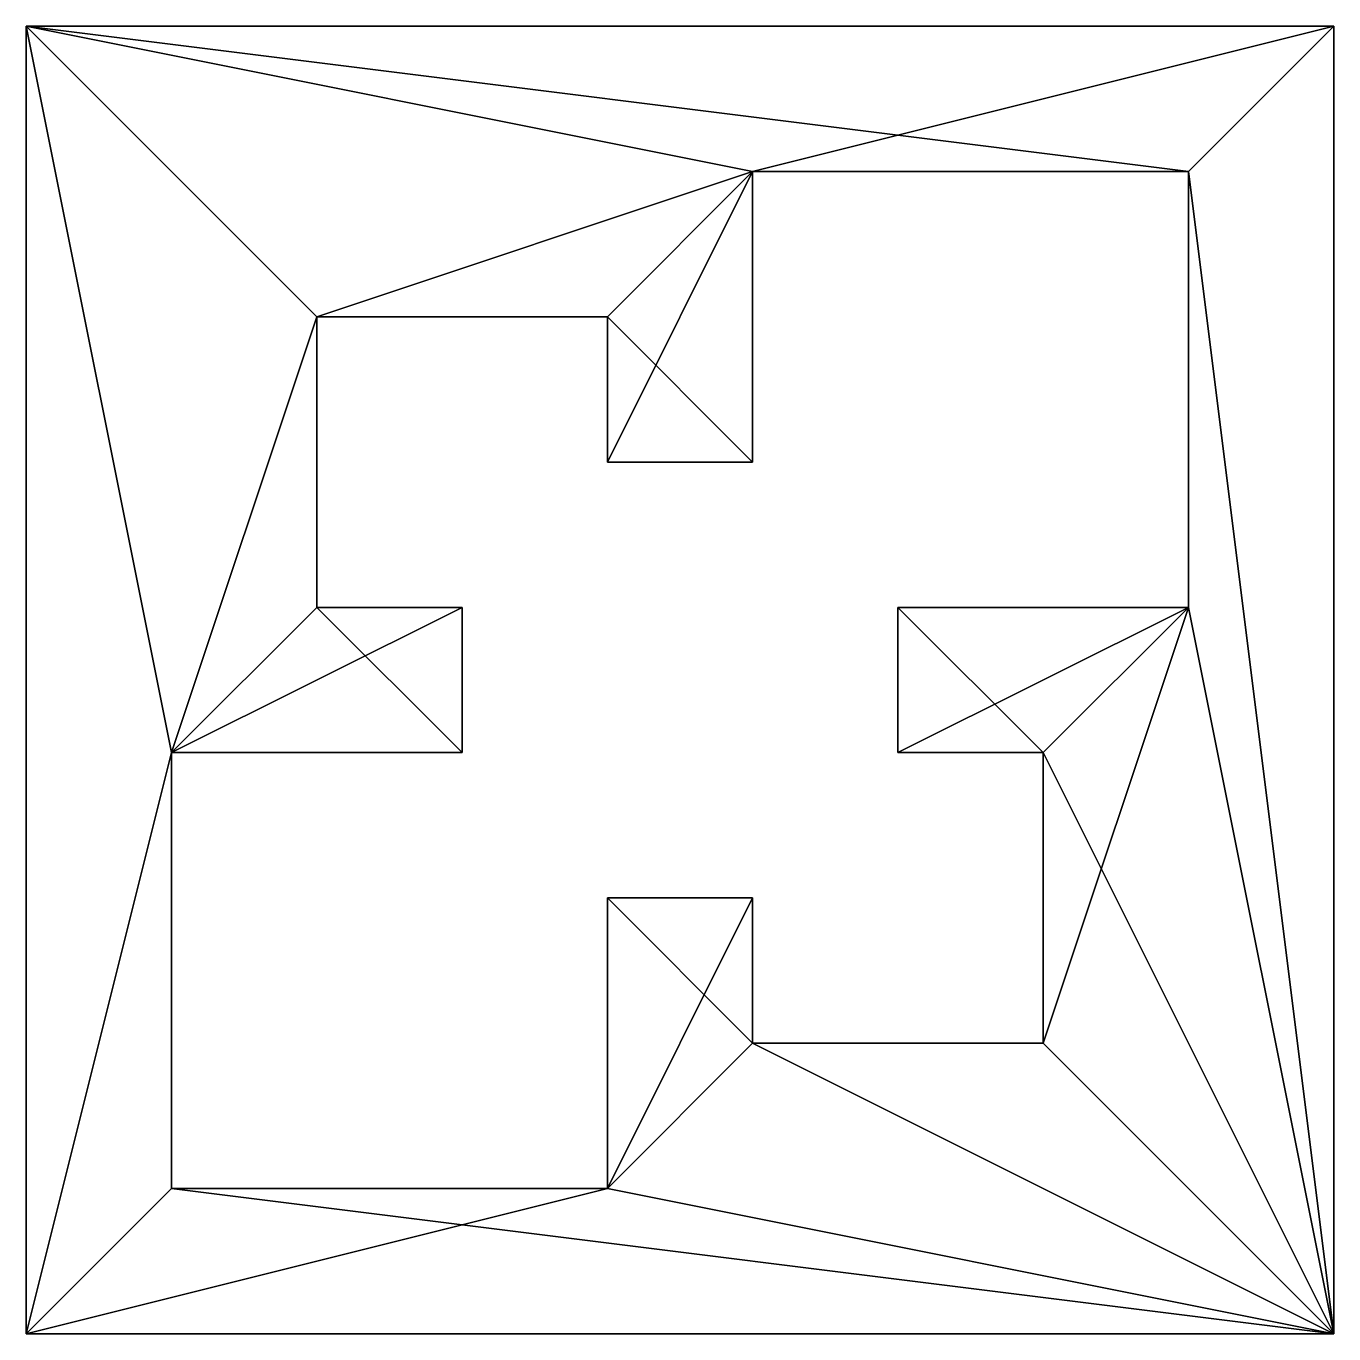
# Model space of a CAD drawing. Extents: x 0 to 9, y 0 to 9.
import ezdxf

# ---------------------------------------------------------------- set-up
doc = ezdxf.new("R2010")
doc.units = 0
doc.layers.get('0').update_dxf_attribs({"linetype": 'CONTINUOUS'})

# ---------------------------------------------------------------- blocks, each defined once
blk = doc.blocks.new('*U9')
at = {"color": 7}
mesh = blk.add_polyface(dxfattribs=at)
corners = [(0, 9, 4), (9, 9, 4), (9, 9), (0, 9)]
mesh.append_faces([[corners[k] for k in face] for face in [(0, 1, 2), (2, 3, 0)]], dxfattribs={"vtx2": -1, "color": 7})
mesh = blk.add_polyface(dxfattribs=at)
corners = [(1, 4, 4), (2, 7, 4), (0, 9, 4), (0, 0, 4), (5, 8.000001, 4), (9, 9, 4), (1, 1, 4), (4, 1, 4), (8.000001, 8.000001, 4), (9, 0, 4), (8.000001, 5, 4), (7, 2, 4), (4, 7, 4), (5, 2, 4), (7, 4, 4), (6, 4, 4), (6, 5, 4), (5, 6, 4), (4, 6, 4), (2, 5, 4), (3, 5, 4), (3, 4, 4), (4, 3, 4), (5, 3, 4)]
mesh.append_faces([[corners[k] for k in face] for face in [(0, 1, 2), (1, 4, 2), (10, 11, 9), (9, 13, 7)]], dxfattribs={"vtx0": -1, "vtx1": -1, "vtx2": -1, "color": 7})
mesh.append_faces([[corners[k] for k in face] for face in [(4, 5, 2), (3, 6, 0), (3, 7, 6), (8, 9, 5), (9, 11, 13), (10, 14, 11), (10, 15, 14), (12, 17, 4), (0, 19, 1), (0, 20, 19), (13, 22, 7)]], dxfattribs={"vtx0": -1, "vtx2": -1, "color": 7})
mesh.append_faces([[corners[k] for k in face] for face in [(2, 3, 0), (4, 8, 5), (8, 10, 9), (1, 12, 4), (3, 9, 7)]], dxfattribs={"vtx1": -1, "vtx2": -1, "color": 7})
mesh.append_faces([[corners[k] for k in face] for face in [(10, 16, 15), (12, 18, 17), (0, 21, 20), (13, 23, 22)]], dxfattribs={"vtx2": -1, "color": 7})
mesh = blk.add_polyface(dxfattribs=at)
corners = [(0, 0), (0, 9, 4), (0, 9), (0, 0, 4)]
mesh.append_faces([[corners[k] for k in face] for face in [(0, 1, 2)]], dxfattribs={"vtx0": -1, "color": 7})
mesh.append_faces([[corners[k] for k in face] for face in [(0, 3, 1)]], dxfattribs={"vtx2": -1, "color": 7})
mesh = blk.add_polyface(dxfattribs=at)
corners = [(5, 8.000001), (2, 7), (0, 9), (8.000001, 8.000001), (1, 4), (0, 0), (9, 9), (9, 0), (1, 1), (4, 1), (2, 5), (8.000001, 5), (7, 4), (7, 2), (5, 2), (5, 3), (4, 3), (3, 4), (3, 5), (4, 7), (4, 6), (5, 6), (6, 5), (6, 4)]
mesh.append_faces([[corners[k] for k in face] for face in [(0, 1, 2), (1, 4, 2), (7, 12, 11), (9, 14, 7)]], dxfattribs={"vtx0": -1, "vtx1": -1, "vtx2": -1, "color": 7})
mesh.append_faces([[corners[k] for k in face] for face in [(2, 3, 0), (4, 5, 2), (8, 7, 5), (7, 11, 3), (7, 13, 12), (7, 14, 13), (9, 15, 14), (10, 17, 4), (0, 19, 1), (0, 20, 19), (12, 22, 11)]], dxfattribs={"vtx0": -1, "vtx2": -1, "color": 7})
mesh.append_faces([[corners[k] for k in face] for face in [(2, 6, 3), (6, 7, 3), (4, 8, 5), (8, 9, 7), (1, 10, 4)]], dxfattribs={"vtx1": -1, "vtx2": -1, "color": 7})
mesh.append_faces([[corners[k] for k in face] for face in [(9, 16, 15), (10, 18, 17), (0, 21, 20), (12, 23, 22)]], dxfattribs={"vtx2": -1, "color": 7})
mesh = blk.add_polyface(dxfattribs=at)
corners = [(9, 9), (9, 0, 4), (9, 0), (9, 9, 4)]
mesh.append_faces([[corners[k] for k in face] for face in [(0, 1, 2)]], dxfattribs={"vtx0": -1, "color": 7})
mesh.append_faces([[corners[k] for k in face] for face in [(0, 3, 1)]], dxfattribs={"vtx2": -1, "color": 7})
mesh = blk.add_polyface(dxfattribs=at)
corners = [(8.000001, 8.000001, 4), (8.000001, 8.000001), (5, 8.000001), (5, 8.000001, 4)]
mesh.append_faces([[corners[k] for k in face] for face in [(0, 2, 1), (2, 0, 3)]], dxfattribs={"vtx0": -1, "color": 7})
mesh = blk.add_polyface(dxfattribs=at)
corners = [(5, 6, 4), (5, 8.000001, 4), (5, 8.000001), (5, 6), (5, 2, 4), (5, 3, 4), (5, 2), (5, 3)]
mesh.append_faces([[corners[k] for k in face] for face in [(0, 2, 1), (2, 0, 3), (5, 6, 7)]], dxfattribs={"vtx0": -1, "color": 7})
mesh.append_faces([[corners[k] for k in face] for face in [(4, 6, 5)]], dxfattribs={"vtx1": -1, "color": 7})
mesh = blk.add_polyface(dxfattribs=at)
corners = [(8.000001, 8.000001, 4), (8.000001, 5), (8.000001, 8.000001), (8.000001, 5, 4)]
mesh.append_faces([[corners[k] for k in face] for face in [(0, 1, 3)]], dxfattribs={"vtx0": -1, "color": 7})
mesh.append_faces([[corners[k] for k in face] for face in [(0, 2, 1)]], dxfattribs={"vtx2": -1, "color": 7})
mesh = blk.add_polyface(dxfattribs=at)
corners = [(2, 7, 4), (4, 7), (2, 7), (4, 7, 4)]
mesh.append_faces([[corners[k] for k in face] for face in [(0, 1, 3)]], dxfattribs={"vtx0": -1, "color": 7})
mesh.append_faces([[corners[k] for k in face] for face in [(0, 2, 1)]], dxfattribs={"vtx2": -1, "color": 7})
mesh = blk.add_polyface(dxfattribs=at)
corners = [(2, 7, 4), (2, 7), (2, 5), (2, 5, 4)]
mesh.append_faces([[corners[k] for k in face] for face in [(0, 2, 1), (2, 0, 3)]], dxfattribs={"vtx0": -1, "color": 7})
mesh = blk.add_polyface(dxfattribs=at)
corners = [(4, 3, 4), (4, 1, 4), (4, 1), (4, 3), (4, 7, 4), (4, 6, 4), (4, 7), (4, 6)]
mesh.append_faces([[corners[k] for k in face] for face in [(0, 2, 1), (2, 0, 3), (5, 6, 7)]], dxfattribs={"vtx0": -1, "color": 7})
mesh.append_faces([[corners[k] for k in face] for face in [(4, 6, 5)]], dxfattribs={"vtx1": -1, "color": 7})
mesh = blk.add_polyface(dxfattribs=at)
corners = [(4, 6), (4, 6, 4), (5, 6, 4), (5, 6)]
mesh.append_faces([[corners[k] for k in face] for face in [(0, 2, 1), (2, 0, 3)]], dxfattribs={"vtx0": -1, "color": 7})
mesh = blk.add_polyface(dxfattribs=at)
corners = [(8.000001, 5, 4), (6, 5, 4), (6, 5), (8.000001, 5), (2, 5, 4), (2, 5), (3, 5, 4), (3, 5)]
mesh.append_faces([[corners[k] for k in face] for face in [(0, 2, 1), (2, 0, 3), (5, 6, 7)]], dxfattribs={"vtx0": -1, "color": 7})
mesh.append_faces([[corners[k] for k in face] for face in [(4, 6, 5)]], dxfattribs={"vtx1": -1, "color": 7})
mesh = blk.add_polyface(dxfattribs=at)
corners = [(3, 5), (3, 4), (3, 4, 4), (3, 5, 4)]
mesh.append_faces([[corners[k] for k in face] for face in [(0, 2, 1), (2, 0, 3)]], dxfattribs={"vtx0": -1, "color": 7})
mesh = blk.add_polyface(dxfattribs=at)
corners = [(6, 5, 4), (6, 4), (6, 5), (6, 4, 4)]
mesh.append_faces([[corners[k] for k in face] for face in [(0, 1, 3)]], dxfattribs={"vtx0": -1, "color": 7})
mesh.append_faces([[corners[k] for k in face] for face in [(0, 2, 1)]], dxfattribs={"vtx2": -1, "color": 7})
mesh = blk.add_polyface(dxfattribs=at)
corners = [(6, 4, 4), (7, 4), (6, 4), (7, 4, 4), (3, 4, 4), (3, 4), (1, 4), (1, 4, 4)]
mesh.append_faces([[corners[k] for k in face] for face in [(0, 1, 3), (4, 6, 5), (6, 4, 7)]], dxfattribs={"vtx0": -1, "color": 7})
mesh.append_faces([[corners[k] for k in face] for face in [(0, 2, 1)]], dxfattribs={"vtx2": -1, "color": 7})
mesh = blk.add_polyface(dxfattribs=at)
corners = [(1, 1, 4), (1, 4, 4), (1, 4), (1, 1)]
mesh.append_faces([[corners[k] for k in face] for face in [(0, 2, 1), (2, 0, 3)]], dxfattribs={"vtx0": -1, "color": 7})
mesh = blk.add_polyface(dxfattribs=at)
corners = [(7, 4, 4), (7, 2), (7, 4), (7, 2, 4)]
mesh.append_faces([[corners[k] for k in face] for face in [(0, 1, 3)]], dxfattribs={"vtx0": -1, "color": 7})
mesh.append_faces([[corners[k] for k in face] for face in [(0, 2, 1)]], dxfattribs={"vtx2": -1, "color": 7})
mesh = blk.add_polyface(dxfattribs=at)
corners = [(5, 3, 4), (4, 3, 4), (5, 3), (4, 3)]
mesh.append_faces([[corners[k] for k in face] for face in [(1, 2, 3)]], dxfattribs={"vtx0": -1, "color": 7})
mesh.append_faces([[corners[k] for k in face] for face in [(0, 2, 1)]], dxfattribs={"vtx1": -1, "color": 7})
mesh = blk.add_polyface(dxfattribs=at)
corners = [(5, 2, 4), (5, 2), (7, 2), (7, 2, 4)]
mesh.append_faces([[corners[k] for k in face] for face in [(0, 2, 1), (2, 0, 3)]], dxfattribs={"vtx0": -1, "color": 7})
mesh = blk.add_polyface(dxfattribs=at)
corners = [(4, 1, 4), (1, 1, 4), (4, 1), (1, 1)]
mesh.append_faces([[corners[k] for k in face] for face in [(1, 2, 3)]], dxfattribs={"vtx0": -1, "color": 7})
mesh.append_faces([[corners[k] for k in face] for face in [(0, 2, 1)]], dxfattribs={"vtx1": -1, "color": 7})
mesh = blk.add_polyface(dxfattribs=at)
corners = [(9, 0, 4), (0, 0, 4), (0, 0), (9, 0)]
mesh.append_faces([[corners[k] for k in face] for face in [(0, 1, 2), (2, 3, 0)]], dxfattribs={"vtx2": -1, "color": 7})

msp = doc.modelspace()

# ---------------------------------------------------------------- block references
msp.add_blockref('*U9', (0, 0))

doc.saveas('drawing.dxf')
